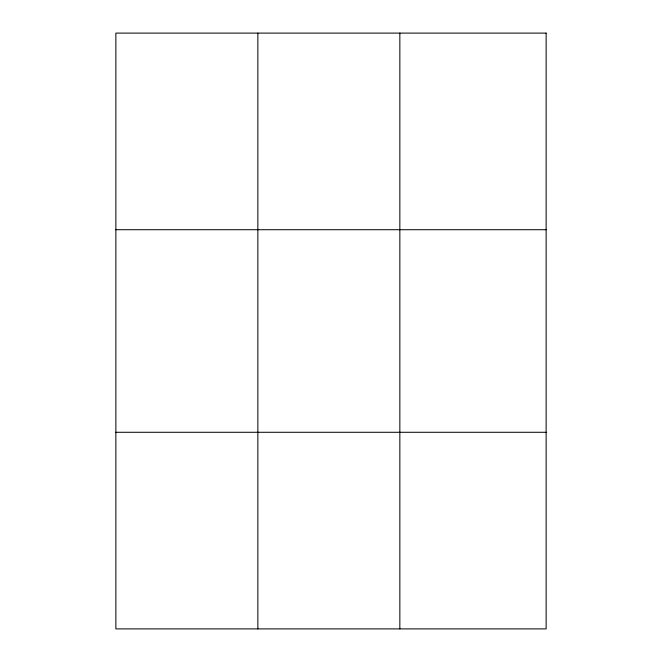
<?xml version="1.0" encoding="UTF-8"?>
<svg xmlns="http://www.w3.org/2000/svg" width="662" height="662" viewBox="0 0 662 662"><rect width="100%" height="100%" fill="white"/><g stroke="black" fill="none" stroke-linecap="round" stroke-linejoin="round"><path stroke-width="0.99" d="M257.857 628.9L257.857 33.1M399.848 628.9L399.848 33.1M115.867 229.714L546.133 229.714M115.867 432.286L546.133 432.286M546.133 33.1L546.133 628.9L115.867 628.9L115.867 33.1L546.133 33.1"/></g></svg>
